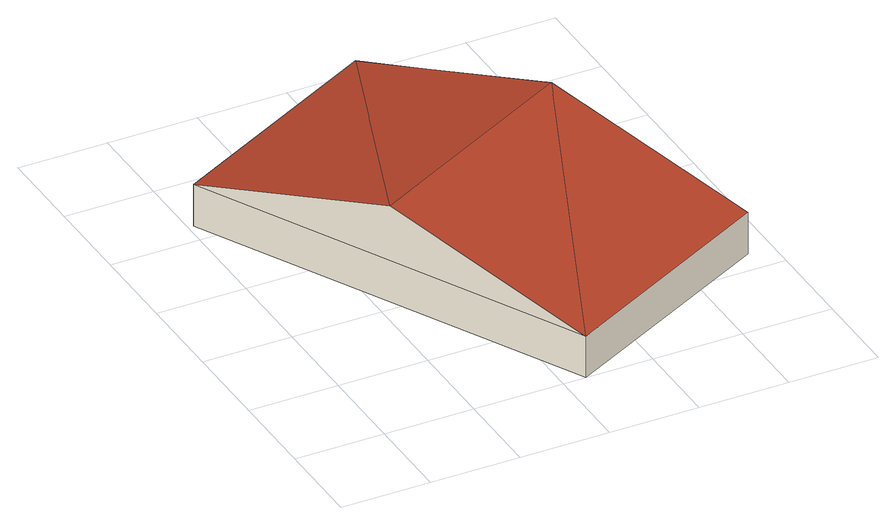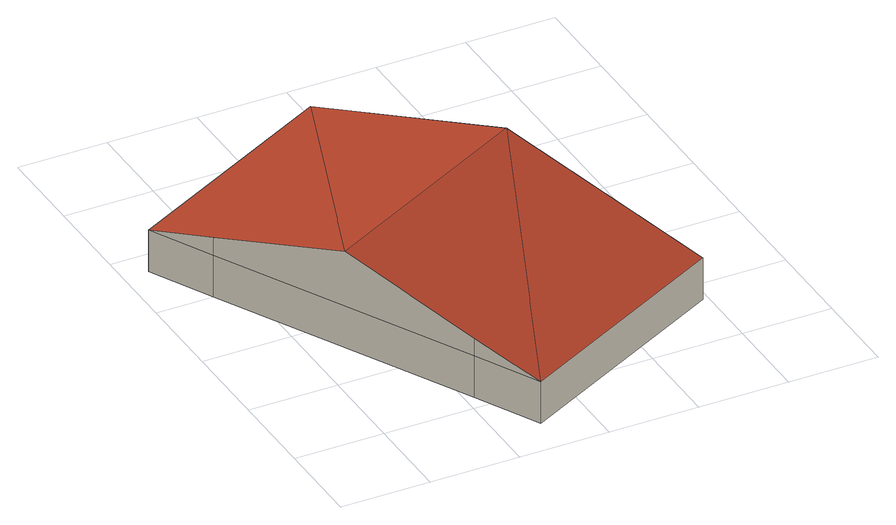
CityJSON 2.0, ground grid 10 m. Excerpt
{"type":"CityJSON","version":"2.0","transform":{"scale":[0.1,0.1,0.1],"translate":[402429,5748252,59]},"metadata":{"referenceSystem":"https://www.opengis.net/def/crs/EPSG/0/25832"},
"CityObjects":{
"building1":{"type":"Building","attributes":{"Gemeindeschluessel":"05515000","Geometrietyp2DReferenz":"3000","function":"31001_2700","roofType":"3100","measuredHeight":11.27},"geometry":[{"type":"Solid","lod":"2","boundaries":[[[[0,1,2,3]],[[4,5,1,0]],[[6,7,5,4]],[[8,9,7,6]],[[10,11,9,8]],[[3,2,11,10]],[[3,10,12,13]],[[13,14,3]],[[14,13,15,4]],[[4,0,14]],[[15,6,4]],[[15,13,12,8,6]],[[12,10,8]],[[14,0,3]],[[1,5,7,9,11,2]]]],"semantics":{"surfaces":[{"type":"WallSurface"},{"type":"RoofSurface"},{"type":"GroundSurface"}],"values":[[0,0,0,0,0,0,1,1,1,1,0,0,0,0,2]]}}]}
},
"vertices":[
[6,426,54],[6,426,5],[225,0,5],[225,0,54],[253,554,54],[253,554,5],[290,482,54],[290,482,5],[436,199,54],[436,199,5],[472,128,54],[472,128,5],[436,199,75],[362,341,118],[116,213,118],[290,482,75]
]}
